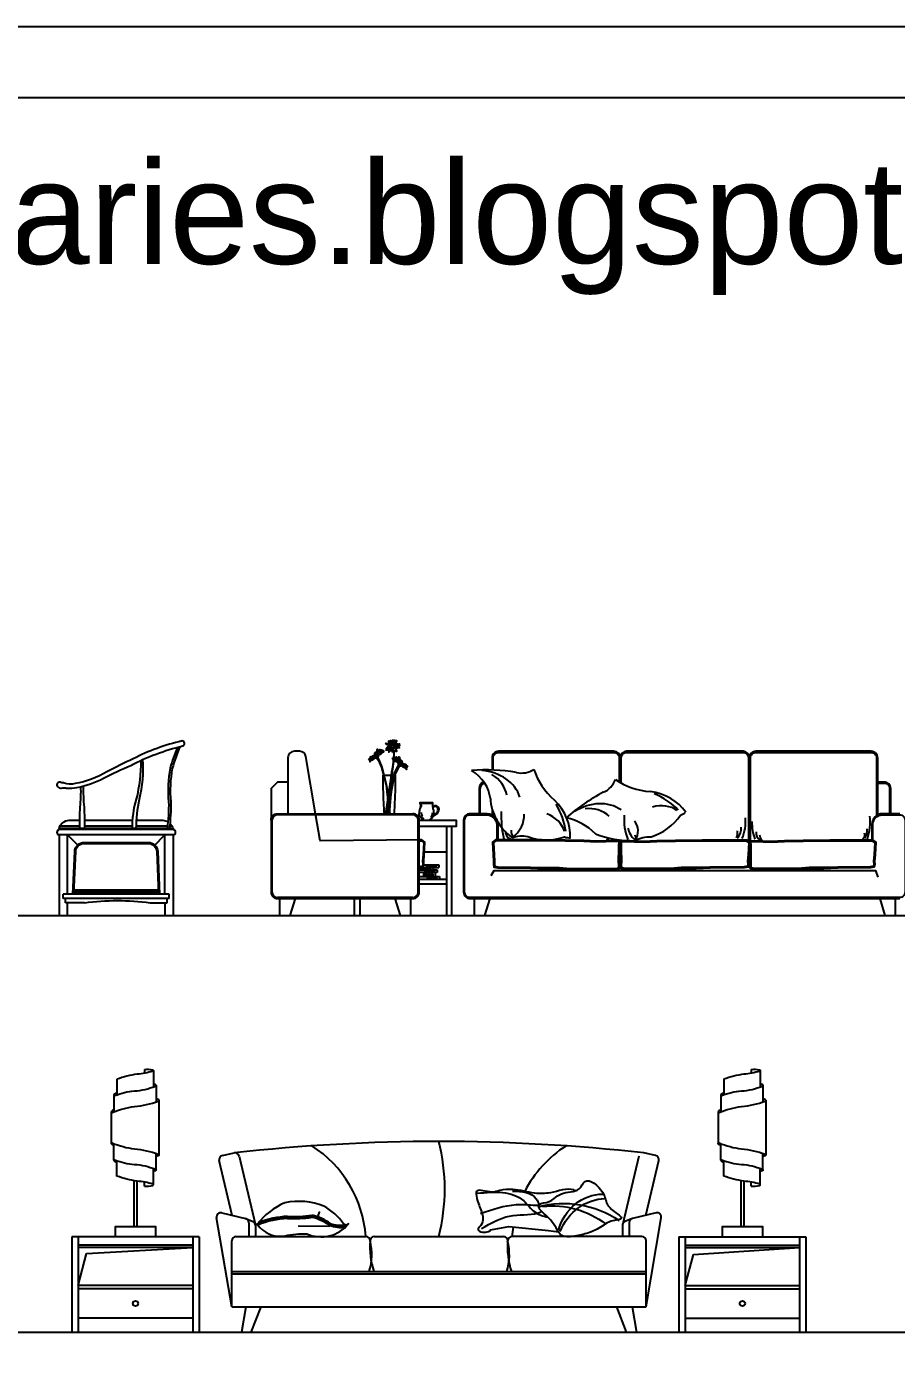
# Model space of a CAD drawing. Header units: inches. Extents: x 11 to 53.5, y 7.4 to 32.2.
# Drawn here: x 37.05 to 41.16, y 25.87 to 32.15 of the extents above; entities that cross this region are included whole.
import ezdxf

# ---------------------------------------------------------------- set-up
doc = ezdxf.new("R2010")
doc.units = ezdxf.units.IN
doc.header["$MEASUREMENT"] = 0
for name, color, linetype in [('02', 2, 'Continuous'), ('1', 1, 'Continuous'), ('kadrbm', 4, 'Continuous')]:
    doc.layers.add(name, color=color, linetype=linetype)
doc.styles.add('bmmm', font='swissel.ttf')

# ---------------------------------------------------------------- blocks, each defined once
blk = doc.blocks.new('kadrbm')
at = {"layer": 'kadrbm', "color": 4}
blk.add_lwpolyline([(0, 0), (0, 24.7972), (21, 24.7972), (21, 0), (0, 0)], close=True, dxfattribs=at)
blk.add_lwpolyline([(20.6631, 0.3257), (20.6631, 24.4603), (0.3369, 24.4603), (0.3369, 0.3257), (20.6631, 0.3257)], dxfattribs=at)
at = {"layer": 'kadrbm', "color": 211, "true_color": 0xf674fb, "style": 'bmmm'}
blk.add_text('www.cad-libraries.blogspot.com', height=0.485134, dxfattribs=at).set_placement((0.5726, 23.6772))

msp = doc.modelspace()

# ---------------------------------------------------------------- linework, layer by layer
at = {"layer": '02'}
for p, q in [((38.2864, 28.7037), (38.2864, 28.4387)), ((41.0706, 28.7037), (41.0706, 28.4331)), ((38.734, 28.6202), (38.7947, 28.6202)), ((39.1936, 28.4387), (39.1936, 28.5587)), ((38.9105, 28.4887), (38.9693, 28.4887)), ((38.8764, 28.4337), (38.2364, 28.4337)), ((39.2506, 28.4598), (39.2506, 28.4331)), ((37.7454, 28.3637), (37.2054, 28.3637)), ((37.2106, 28.3823), (37.3034, 28.3823)), ((37.3268, 28.3823), (37.5501, 28.3823)), ((37.5705, 28.3823), (37.7174, 28.3823)), ((37.7275, 28.3823), (37.7375, 28.3823)), ((38.2114, 28.0687), (38.2114, 28.4087)), ((38.9014, 28.0687), (38.9014, 28.4087)), ((37.7454, 28.3387), (37.2054, 28.3387)), ((37.2454, 28.0587), (37.2454, 28.3387)), ((37.2965, 28.2876), (37.2454, 28.3387)), ((37.6543, 28.2876), (37.7054, 28.3387)), ((37.7054, 28.0587), (37.7054, 28.3387)), ((38.9305, 28.2587), (39.0355, 28.2587)), ((38.9064, 28.1744), (38.9904, 28.1744)), ((38.9214, 28.1856), (38.9982, 28.1856)), ((38.9279, 28.1969), (38.9982, 28.1969)), ((38.9713, 28.1856), (38.9713, 28.1744)), ((38.9904, 28.1744), (38.9904, 28.1608)), ((38.9982, 28.1969), (38.9982, 28.1856)), ((38.9904, 28.1608), (38.9064, 28.1608)), ((38.9064, 28.1423), (39.0014, 28.1423)), ((39.0355, 28.1287), (38.9064, 28.1287)), ((38.9064, 28.1087), (39.0355, 28.1087)), ((38.9831, 28.1423), (38.9831, 28.1608)), ((39.0014, 28.1423), (39.0014, 28.1287)), ((37.2254, 28.0387), (37.2254, 28.0587)), ((37.7254, 28.0587), (37.2254, 28.0587)), ((37.6749, 28.0687), (37.2758, 28.0687)), ((37.6745, 28.0787), (37.2762, 28.0787)), ((37.7254, 28.0387), (37.7254, 28.0587)), ((38.8764, 28.0437), (38.2364, 28.0437)), ((37.7254, 28.0387), (37.2254, 28.0387)), ((37.2354, 28.0187), (37.2354, 28.0387)), ((37.3254, 28.0187), (37.2354, 28.0187)), ((37.7154, 28.0187), (37.7154, 28.0387)), ((37.6081, 27.2322), (37.6081, 27.2125)), ((37.6506, 27.2263), (37.6506, 27.1491)), ((40.4743, 27.2322), (40.4743, 27.2125)), ((40.5168, 27.2263), (40.5168, 27.1491)), ((37.4786, 27.1854), (37.4786, 27.1128)), ((40.3448, 27.1854), (40.3448, 27.1128)), ((37.4645, 27.1107), (37.4645, 27.0321)), ((37.6632, 27.1569), (37.6632, 27.0785)), ((40.3307, 27.1107), (40.3307, 27.0321)), ((40.5294, 27.1569), (40.5294, 27.0785)), ((37.6768, 27.0862), (37.6768, 26.8274)), ((40.543, 27.0862), (40.543, 26.8274)), ((37.4518, 27.0313), (37.4518, 26.8823)), ((40.318, 27.0313), (40.318, 26.8823)), ((37.4645, 26.8029), (37.4645, 26.8815)), ((40.3307, 26.8029), (40.3307, 26.8815)), ((37.4786, 26.7282), (37.4786, 26.8008)), ((37.6632, 26.7567), (37.6632, 26.8351)), ((38.0229, 26.5428), (37.9613, 26.8013)), ((37.9765, 26.8251), (38.0315, 26.8374)), ((38.0554, 26.8224), (38.1328, 26.4959)), ((39.9434, 26.8224), (39.866, 26.4959)), ((40.0223, 26.8251), (39.9673, 26.8374)), ((39.9758, 26.5428), (40.0374, 26.8013)), ((40.3448, 26.7282), (40.3448, 26.8008)), ((40.5294, 26.7567), (40.5294, 26.8351)), ((37.6506, 26.6873), (37.6506, 26.7645)), ((40.5168, 26.6873), (40.5168, 26.7645)), ((37.6081, 26.6814), (37.6081, 26.7011)), ((40.4743, 26.6814), (40.4743, 26.7011)), ((38.0209, 26.1118), (37.9495, 26.5317)), ((37.9739, 26.5545), (38.0861, 26.5276)), ((40.0249, 26.5545), (39.9127, 26.5276)), ((39.9779, 26.1118), (40.0492, 26.5317)), ((38.0861, 26.5276), (38.1217, 26.5138)), ((38.1014, 26.5082), (38.1014, 26.443)), ((38.1328, 26.4959), (38.1328, 26.443)), ((38.3344, 26.4928), (38.4838, 26.4921)), ((39.866, 26.4959), (39.866, 26.443)), ((39.9127, 26.5276), (39.877, 26.5138)), ((39.8974, 26.5082), (39.8974, 26.443)), ((37.2663, 26.4418), (37.2663, 25.9918)), ((37.8663, 26.4418), (37.2663, 26.4418)), ((37.2963, 26.4418), (37.2963, 25.9918)), ((37.8363, 26.4418), (37.8363, 25.9918)), ((37.8663, 26.4418), (37.8663, 25.9918)), ((38.0209, 26.1118), (38.0209, 26.423)), ((38.0409, 26.443), (38.6539, 26.443)), ((38.6939, 26.443), (39.3049, 26.443)), ((39.9579, 26.443), (39.3449, 26.443)), ((39.9779, 26.1118), (39.9779, 26.423)), ((40.1325, 26.4418), (40.1325, 25.9918)), ((40.1325, 26.4418), (40.7325, 26.4418)), ((40.1625, 26.4418), (40.1625, 25.9918)), ((40.7025, 26.4418), (40.7025, 25.9918)), ((40.7325, 26.4418), (40.7325, 25.9918)), ((37.8363, 26.4018), (37.2963, 26.4018)), ((37.8363, 26.3918), (37.2963, 26.3918)), ((37.2963, 26.2118), (37.3345, 26.3632)), ((37.3345, 26.3632), (37.8363, 26.3918)), ((40.1625, 26.4018), (40.7025, 26.4018)), ((40.1625, 26.3918), (40.7025, 26.3918)), ((40.1625, 26.2118), (40.2011, 26.3583)), ((40.2011, 26.3583), (40.7025, 26.3918)), ((38.0209, 26.2774), (39.9779, 26.2774)), ((38.0209, 26.2674), (39.9779, 26.2674)), ((37.8363, 26.2118), (37.2963, 26.2118)), ((37.8363, 26.1968), (37.2963, 26.1968)), ((40.1625, 26.2118), (40.7025, 26.2118)), ((40.1625, 26.1968), (40.7025, 26.1968)), ((38.0209, 26.1118), (39.9779, 26.1118)), ((37.8363, 26.0568), (37.2963, 26.0568)), ((40.1625, 26.0568), (40.7025, 26.0568))]:
    msp.add_line(p, q, dxfattribs=at)
for points in [[(37.7888, 28.7587, 0.883615), (37.7859, 28.7824, 0.061322), (37.5553, 28.698, 0.016112), (37.4316, 28.6373, -0.090906), (37.2809, 28.5809, -0.143537), (37.2299, 28.5839, -0.020645), (37.2142, 28.5858, 0.749268), (37.1961, 28.569, 0.271918), (37.2175, 28.5602, -0.106396), (37.241, 28.5596, 0.050367), (37.2895, 28.5635, 0.078964), (37.4153, 28.6064, -0.024819), (37.5443, 28.6671, -0.063648), (37.7892, 28.7587)], [(37.7651, 28.7527, 0.051311), (37.7304, 28.6548, 0.069151), (37.7228, 28.4951, -0.036628), (37.716, 28.3687)], [(37.7771, 28.7558, 0.05041), (37.7401, 28.6523, 0.069023), (37.7327, 28.4957, -0.038067), (37.7258, 28.3687)], [(38.4164, 28.4387), (38.3707, 28.7087, 0.36585), (38.3411, 28.7337), (38.3164, 28.7337, 0.414214), (38.2864, 28.7037)], [(41.0706, 28.7037, 0.414214), (41.0406, 28.7337), (40.4956, 28.7337, 0.414214), (40.4656, 28.7037, 0.414214), (40.4356, 28.7337), (39.8856, 28.7337, 0.414214), (39.8556, 28.7037, 0.414214), (39.8256, 28.7337), (39.2806, 28.7337, 0.414214), (39.2506, 28.7037), (39.2506, 28.6451)], [(37.5909, 28.6902, -0.068751), (37.5696, 28.5076, -0.068751)], [(39.2556, 28.645), (39.2556, 28.7037, -0.414214), (39.2806, 28.7287), (39.8256, 28.7287, -0.414214), (39.8506, 28.7037), (39.8506, 28.5891)], [(39.8606, 28.5834), (39.8606, 28.7037, -0.414214), (39.8856, 28.7287), (40.4356, 28.7287, -0.414214), (40.4606, 28.7037), (40.4606, 28.31)], [(40.4706, 28.3118), (40.4706, 28.7037, -0.414214), (40.4956, 28.7287), (41.0406, 28.7287, -0.414214), (41.0656, 28.7037), (41.0656, 28.4301)], [(37.3035, 28.3687, -0.012443), (37.305, 28.4695, 0.035625), (37.3085, 28.5678)], [(37.3267, 28.3687, 0.012443), (37.3252, 28.4695, -0.037063), (37.3218, 28.5717)], [(38.2864, 28.5887), (38.2364, 28.5887), (38.2064, 28.5587), (38.2064, 28.0687, 0.414214), (38.2364, 28.0387), (38.8764, 28.0387)], [(39.212, 28.588, 0.350533), (39.1886, 28.5587), (39.1886, 28.4387)], [(41.1326, 28.4387), (41.1326, 28.5587, 0.414214), (41.1026, 28.5887), (41.0706, 28.5887)], [(41.0706, 28.5837), (41.1026, 28.5837, -0.414214), (41.1276, 28.5587), (41.1276, 28.4387)], [(37.5701, 28.3687, -0.039713), (37.5845, 28.5076, -0.039713)], [(38.9227, 28.4087, -0.048645), (38.9251, 28.4107, -0.188497), (38.9064, 28.434, -0.045525), (38.9086, 28.4546, 0.011902), (38.9125, 28.4705, 0.045555), (38.9138, 28.4804, 0.089993), (38.9105, 28.4887, -0.411705), (38.9105, 28.4917), (38.9693, 28.4917, -0.411705), (38.9693, 28.4887, 0.088619), (38.9697, 28.4682, 0.027245), (38.9711, 28.4626, -0.122612), (38.9741, 28.4338, -0.248219), (38.9541, 28.4107, -0.048645), (38.9565, 28.4087)], [(38.2064, 28.4087, -0.414214), (38.2364, 28.4387), (38.8764, 28.4387)], [(38.9064, 28.4087, 0.414214), (38.8764, 28.4387)], [(38.9713, 28.4262, 0.284411), (38.9999, 28.4601, 0.747761), (38.9695, 28.469, 0.747761)], [(38.9741, 28.4338, 0.251428), (38.9948, 28.4557, 0.945423), (38.9703, 28.4654, 0.945423)], [(39.2276, 28.4387), (39.1456, 28.4387, 0.414214), (39.1156, 28.4087), (39.1156, 28.0687, 0.414214), (39.1456, 28.0387), (41.1756, 28.0387)], [(41.0486, 28.3159), (41.0486, 28.3896, -0.411624), (41.0936, 28.4337), (41.1756, 28.4337, -0.414214), (41.2006, 28.4087), (41.2006, 28.0687, -0.414214), (41.1756, 28.0437), (39.1456, 28.0437, -0.414214), (39.1206, 28.0687), (39.1206, 28.4087, -0.414214), (39.1456, 28.4337), (39.2276, 28.4337, -0.344829), (39.2726, 28.3896), (39.2726, 28.3159)], [(39.2276, 28.4387, -0.408701), (39.2776, 28.3896), (39.2776, 28.3159)], [(39.9253, 28.3117, -0.154901), (40.0009, 28.33, 0.166413), (40.1401, 28.4323, 0.072651), (40.1644, 28.446)], [(41.1756, 28.4387), (41.0936, 28.4387, 0.408701), (41.0436, 28.3896), (41.0436, 28.3159)], [(37.7454, 27.9587), (37.7454, 28.3387, 0.8), (37.7454, 28.3637), (37.7454, 28.3687), (37.2054, 28.3687), (37.2054, 28.3637, 0.8), (37.2054, 28.3387), (37.2054, 27.9587)], [(37.2054, 28.3687, -0.339656), (37.2531, 28.4082), (37.3035, 28.4082)], [(37.5719, 28.4082), (37.695, 28.4082, -0.127349), (37.7194, 28.4009, -0.127349)], [(37.7287, 28.3937, -0.143488), (37.7427, 28.3687)], [(38.8764, 28.0387, 0.414214), (38.9064, 28.0687), (38.9064, 28.4087)], [(37.2704, 28.0589), (37.2791, 28.2602, -0.4048), (37.3241, 28.3037), (37.6266, 28.3037, -0.4048), (37.6716, 28.2602), (37.6804, 28.0589)], [(37.2754, 28.0587), (37.2841, 28.26, -0.4048), (37.3241, 28.2987), (37.6266, 28.2987, -0.4048), (37.6666, 28.26), (37.6754, 28.0587)], [(39.3447, 28.3254, -0.16093), (39.4193, 28.3308, 0.166413), (39.5921, 28.3291, 0.072651), (39.6198, 28.3254)], [(37.3254, 28.0187, -0.066519), (37.6354, 28.0187), (37.7154, 28.0187)], [(37.6081, 27.2322, -0.07376), (37.648, 27.2299, -0.683692), (37.6485, 27.223, -0.050203), (37.5736, 27.2092, 0.055728), (37.4786, 27.1854, 0.055728)], [(40.4743, 27.2322, -0.07376), (40.5142, 27.2299, -0.683692), (40.5147, 27.223, -0.050203), (40.4398, 27.2092, 0.055728), (40.3448, 27.1854, 0.055728)], [(37.4786, 27.1198, 0.286375), (37.4645, 27.1107, 0.535144), (37.4693, 27.1084, -0.076804), (37.5613, 27.1302, 0.08084), (37.66, 27.1529, 0.820175), (37.66, 27.1608, 0.049163), (37.6501, 27.1632, 0.049163)], [(40.3448, 27.1198, 0.286375), (40.3307, 27.1107, 0.535144), (40.3354, 27.1084, -0.076804), (40.4275, 27.1302, 0.08084), (40.5262, 27.1529, 0.820175), (40.5262, 27.1608, 0.049163), (40.5163, 27.1632, 0.049163)], [(37.4645, 27.0403, 0.26324), (37.4518, 27.0313, 0.535144), (37.4565, 27.0289, -0.066987), (37.5613, 27.0569, 0.071109), (37.6736, 27.0823, 0.820175), (37.6736, 27.0902, 0.051655), (37.6632, 27.0926)], [(40.3307, 27.0403, 0.26324), (40.318, 27.0313, 0.535144), (40.3227, 27.0289, -0.066987), (40.4275, 27.0569, 0.071109), (40.5398, 27.0823, 0.820175), (40.5398, 27.0902, 0.051655), (40.5294, 27.0926)], [(37.4645, 26.8733, -0.26324), (37.4518, 26.8823, -0.535144), (37.4565, 26.8847, 0.066987), (37.5613, 26.8567, -0.071109), (37.6736, 26.8313, -0.820175), (37.6736, 26.8234, -0.051655), (37.6632, 26.821)], [(40.3307, 26.8733, -0.26324), (40.318, 26.8823, -0.535144), (40.3227, 26.8847, 0.066987), (40.4275, 26.8567, -0.071109), (40.5398, 26.8313, -0.820175), (40.5398, 26.8234, -0.051655), (40.5294, 26.821)], [(37.4786, 26.7938, -0.286375), (37.4645, 26.8029, -0.535144), (37.4693, 26.8053, 0.076804), (37.5613, 26.7834, -0.08084), (37.66, 26.7607, -0.820175), (37.66, 26.7528, -0.049163), (37.6501, 26.7504, -0.049163)], [(40.3448, 26.7938, -0.286375), (40.3307, 26.8029, -0.535144), (40.3354, 26.8053, 0.076804), (40.4275, 26.7834, -0.08084), (40.5262, 26.7607, -0.820175), (40.5262, 26.7528, -0.049163), (40.5163, 26.7504, -0.049163)], [(37.6081, 26.6814, 0.07376), (37.648, 26.6837, 0.683692), (37.6485, 26.6906, 0.050203), (37.5736, 26.7044, -0.055728), (37.4786, 26.7282, -0.055728)], [(40.4743, 26.6814, 0.07376), (40.5142, 26.6837, 0.683692), (40.5147, 26.6906, 0.050203), (40.4398, 26.7044, -0.055728), (40.3448, 26.7282, -0.055728)], [(38.5486, 26.5026, 0.124597), (38.4562, 26.5855, 0.151645), (38.2719, 26.6022, 0.12993), (38.1413, 26.5013, 0.294601), (38.2728, 26.4462, -0.061928), (38.3751, 26.4562, 0.340238), (38.5722, 26.5033, -0.548274), (38.5474, 26.5043)]]:
    msp.add_lwpolyline(points, format="xyb", dxfattribs=at)
for points in [[(38.7084, 28.7261), (38.7076, 28.7356), (38.7072, 28.7393), (38.7091, 28.7434), (38.7067, 28.741), (38.7059, 28.7345), (38.7036, 28.7284), (38.7038, 28.7237), (38.7041, 28.7215)], [(38.7066, 28.7215), (38.7059, 28.728), (38.7059, 28.7343)], [(38.7067, 28.7173), (38.7096, 28.7289), (38.715, 28.7383), (38.7186, 28.7414), (38.7204, 28.7413), (38.7211, 28.7403), (38.7194, 28.7392), (38.718, 28.7382), (38.7151, 28.7346), (38.7121, 28.7275)], [(38.7123, 28.723), (38.7143, 28.7291), (38.7196, 28.7355), (38.7239, 28.7391), (38.7241, 28.7399), (38.7219, 28.7393), (38.7187, 28.7375), (38.7152, 28.7331), (38.7121, 28.7275), (38.7098, 28.7212), (38.7088, 28.7166)], [(38.7119, 28.7127), (38.714, 28.7158), (38.7189, 28.7187), (38.7246, 28.7202), (38.7311, 28.7259), (38.7365, 28.7303), (38.7391, 28.7342), (38.738, 28.7361), (38.7348, 28.736), (38.7301, 28.7339), (38.7257, 28.7305), (38.7206, 28.7265), (38.716, 28.7221), (38.7129, 28.7195), (38.7102, 28.7187)], [(38.7257, 28.7305), (38.7285, 28.7355), (38.7297, 28.7383), (38.7296, 28.7398), (38.726, 28.7375), (38.7212, 28.7325), (38.7161, 28.7274), (38.7123, 28.723), (38.7106, 28.7199)], [(38.7835, 28.741), (38.7848, 28.7319), (38.7852, 28.728), (38.7857, 28.7187), (38.7853, 28.7043), (38.7834, 28.6887), (38.7808, 28.6671), (38.778, 28.6499), (38.776, 28.6369), (38.7735, 28.6212), (38.747, 28.4387)], [(38.7726, 28.7579), (38.7681, 28.7581), (38.7625, 28.7603), (38.7564, 28.7637), (38.7514, 28.7672), (38.749, 28.7695), (38.7496, 28.7714), (38.7516, 28.771), (38.7619, 28.7687), (38.766, 28.768)], [(38.7651, 28.7535), (38.7571, 28.7487), (38.7524, 28.745), (38.7495, 28.7418), (38.7491, 28.7408), (38.7512, 28.7405), (38.7556, 28.7421), (38.7605, 28.7464), (38.7638, 28.7498), (38.7654, 28.7507)], [(38.7711, 28.7554), (38.7626, 28.7534), (38.7557, 28.7486), (38.7509, 28.7466), (38.7499, 28.7463), (38.75, 28.7473), (38.7528, 28.7503), (38.7569, 28.7536), (38.7629, 28.7573), (38.7654, 28.7588), (38.7667, 28.7587)], [(38.7527, 28.4387), (38.7851, 28.6747), (38.7873, 28.6952), (38.7882, 28.7077), (38.7886, 28.7191), (38.7884, 28.726), (38.7883, 28.7309), (38.7877, 28.7373)], [(38.7709, 28.755), (38.7665, 28.7528), (38.7629, 28.7471), (38.7605, 28.7409), (38.7601, 28.7376), (38.7599, 28.737), (38.762, 28.7403), (38.7663, 28.7452), (38.7672, 28.7463)], [(38.7731, 28.7614), (38.7716, 28.7626), (38.7704, 28.7636), (38.7694, 28.7645), (38.7685, 28.7653), (38.7678, 28.7661), (38.7672, 28.7668), (38.7667, 28.7674), (38.7663, 28.7681), (38.7659, 28.7687), (38.7655, 28.7693), (38.7651, 28.77), (38.7648, 28.7706), (38.7644, 28.7713), (38.7642, 28.772), (38.7639, 28.7727), (38.7637, 28.7733), (38.7634, 28.7741), (38.7633, 28.7748), (38.7631, 28.7755), (38.763, 28.7762), (38.7629, 28.7769), (38.7628, 28.7775), (38.7627, 28.7782), (38.7627, 28.7787), (38.7626, 28.7793), (38.7626, 28.7798), (38.7626, 28.7802), (38.7626, 28.7806), (38.7627, 28.781), (38.7627, 28.7813), (38.7628, 28.7816), (38.7629, 28.7819), (38.763, 28.7822), (38.7631, 28.7825), (38.7632, 28.7827), (38.7633, 28.7829), (38.7635, 28.7831), (38.7636, 28.7832), (38.7638, 28.7833), (38.7639, 28.7834), (38.7641, 28.7835), (38.7643, 28.7834), (38.7645, 28.7834), (38.7647, 28.7833), (38.7649, 28.7831), (38.7651, 28.7829), (38.7653, 28.7826), (38.7656, 28.7823), (38.7659, 28.7818), (38.7662, 28.7813), (38.7665, 28.7807), (38.7669, 28.78), (38.7673, 28.7793), (38.7678, 28.7784), (38.7684, 28.7774), (38.7689, 28.7763), (38.7696, 28.7752), (38.7703, 28.7739), (38.7711, 28.7725), (38.7719, 28.771), (38.7728, 28.7694), (38.7738, 28.7677), (38.7749, 28.7659), (38.776, 28.764)], [(38.7723, 28.7524), (38.7678, 28.7481), (38.7668, 28.7432), (38.765, 28.737), (38.7634, 28.7323), (38.7629, 28.7294), (38.7652, 28.7334), (38.7667, 28.7353), (38.7673, 28.7359)], [(38.7785, 28.749), (38.7762, 28.7424), (38.7731, 28.7378), (38.7712, 28.7357), (38.7692, 28.7344), (38.7678, 28.7339), (38.7675, 28.7363), (38.7705, 28.7466), (38.7722, 28.7494), (38.7741, 28.7517)], [(38.7691, 28.7767), (38.7691, 28.7783), (38.7691, 28.7796), (38.7691, 28.7807), (38.7692, 28.7815), (38.7693, 28.7822), (38.7695, 28.7827), (38.7696, 28.783), (38.7698, 28.7833), (38.77, 28.7836), (38.7702, 28.7838), (38.7703, 28.7839), (38.7705, 28.784), (38.7707, 28.7841), (38.7708, 28.7842), (38.771, 28.7842), (38.7711, 28.7843), (38.7712, 28.7843), (38.7714, 28.7843), (38.7715, 28.7843), (38.7716, 28.7843), (38.7717, 28.7842), (38.7719, 28.7841), (38.772, 28.7839), (38.7722, 28.7837), (38.7723, 28.7834), (38.7725, 28.7829), (38.7728, 28.7823), (38.773, 28.7813), (38.7734, 28.78), (38.7737, 28.7783), (38.7742, 28.7761), (38.7748, 28.7733)], [(38.7807, 28.7508), (38.7809, 28.7453), (38.7806, 28.7339), (38.7797, 28.7316), (38.7779, 28.7313), (38.7762, 28.7322), (38.7751, 28.7387), (38.7747, 28.7402)], [(38.7749, 28.767), (38.7749, 28.7693), (38.775, 28.7714), (38.7751, 28.7731), (38.7752, 28.7746), (38.7754, 28.7759), (38.7755, 28.777), (38.7757, 28.7779), (38.7758, 28.7788), (38.776, 28.7796), (38.7761, 28.7803), (38.7763, 28.781), (38.7765, 28.7816), (38.7767, 28.7822), (38.7769, 28.7827), (38.7771, 28.7832), (38.7774, 28.7837), (38.7777, 28.7842), (38.778, 28.7846), (38.7783, 28.785), (38.7787, 28.7853), (38.7791, 28.7856), (38.7794, 28.7859), (38.7798, 28.7862), (38.7801, 28.7864), (38.7804, 28.7865), (38.7806, 28.7866), (38.7808, 28.7867), (38.781, 28.7868), (38.7812, 28.7868), (38.7813, 28.7867), (38.7815, 28.7867), (38.7816, 28.7866), (38.7817, 28.7865), (38.7818, 28.7864), (38.7819, 28.7862), (38.782, 28.786), (38.7821, 28.7856), (38.7822, 28.7852), (38.7822, 28.7847), (38.7823, 28.784), (38.7824, 28.7832), (38.7824, 28.7823), (38.7824, 28.7813), (38.7825, 28.7802), (38.7825, 28.779), (38.7825, 28.7778), (38.7824, 28.7766), (38.7824, 28.7754), (38.7823, 28.7741), (38.7822, 28.7729), (38.782, 28.7716), (38.7819, 28.7704), (38.7817, 28.7692), (38.7816, 28.768), (38.7814, 28.7668), (38.7812, 28.7657)], [(38.7876, 28.7517), (38.7906, 28.7484), (38.7936, 28.7456), (38.7962, 28.7421), (38.7981, 28.7365), (38.7987, 28.7322), (38.796, 28.7329), (38.7901, 28.7355), (38.7862, 28.7384), (38.7829, 28.7415), (38.7814, 28.7443), (38.7809, 28.7451)], [(38.7828, 28.7757), (38.7836, 28.7778), (38.7842, 28.7795), (38.7848, 28.7809), (38.7853, 28.782), (38.7857, 28.7828), (38.7861, 28.7834), (38.7864, 28.7839), (38.7867, 28.7844), (38.787, 28.7847), (38.7872, 28.7851), (38.7875, 28.7854), (38.7877, 28.7857), (38.788, 28.786), (38.7882, 28.7862), (38.7884, 28.7864), (38.7886, 28.7865), (38.7889, 28.7866), (38.7891, 28.7866), (38.7893, 28.7866), (38.7895, 28.7866), (38.7897, 28.7865), (38.7899, 28.7864), (38.79, 28.7863), (38.7901, 28.7861), (38.7902, 28.7859), (38.7902, 28.7857), (38.7902, 28.7854), (38.7901, 28.785), (38.7901, 28.7846), (38.7899, 28.784), (38.7898, 28.7834), (38.7896, 28.7826), (38.7894, 28.7818), (38.7891, 28.7808), (38.7887, 28.7796), (38.7883, 28.7783), (38.7878, 28.7769), (38.7871, 28.7753), (38.7864, 28.7735), (38.7855, 28.7716)], [(38.784, 28.7672), (38.7847, 28.7688), (38.7854, 28.7705), (38.7862, 28.7721), (38.7871, 28.7736), (38.7879, 28.7751), (38.7887, 28.7764), (38.7895, 28.7777), (38.7902, 28.7788), (38.7909, 28.7797), (38.7915, 28.7805), (38.792, 28.7812), (38.7924, 28.7817), (38.7928, 28.7822), (38.7932, 28.7825), (38.7936, 28.7828), (38.794, 28.7831), (38.7943, 28.7834), (38.7947, 28.7836), (38.7951, 28.7838), (38.7955, 28.784), (38.7958, 28.7841), (38.7962, 28.7843), (38.7965, 28.7844), (38.7968, 28.7845), (38.797, 28.7846), (38.7973, 28.7846), (38.7975, 28.7847), (38.7976, 28.7847), (38.7978, 28.7847), (38.798, 28.7846), (38.7981, 28.7846), (38.7982, 28.7845), (38.7983, 28.7844), (38.7984, 28.7842), (38.7985, 28.7841), (38.7986, 28.7839), (38.7987, 28.7836), (38.7987, 28.7833), (38.7987, 28.783), (38.7987, 28.7826), (38.7987, 28.7822), (38.7987, 28.7817), (38.7986, 28.7811), (38.7984, 28.7804), (38.7982, 28.7797), (38.7979, 28.7788), (38.7974, 28.7778), (38.7969, 28.7767), (38.7963, 28.7755), (38.7955, 28.7741), (38.7947, 28.7727), (38.7939, 28.7713), (38.793, 28.7699), (38.7921, 28.7686), (38.7912, 28.7675), (38.7904, 28.7665)], [(38.7862, 28.763), (38.7922, 28.7672), (38.7992, 28.7687), (38.8054, 28.7686), (38.8087, 28.7679), (38.8123, 28.7683), (38.8114, 28.7662), (38.8088, 28.7639), (38.8046, 28.7633), (38.7954, 28.763), (38.7928, 28.7631), (38.7894, 28.762), (38.7878, 28.7609)], [(38.7979, 28.7587), (38.8045, 28.7557), (38.8095, 28.7535), (38.8119, 28.7516), (38.8125, 28.7502), (38.8076, 28.7499), (38.8011, 28.7507), (38.7992, 28.7514), (38.7958, 28.7512), (38.7929, 28.7511), (38.7898, 28.7516), (38.7877, 28.7525), (38.7871, 28.7529)], [(38.8076, 28.7634), (38.812, 28.7624), (38.8139, 28.7608), (38.8131, 28.7598), (38.8097, 28.7588), (38.8068, 28.7587), (38.804, 28.7583), (38.7972, 28.7593), (38.7956, 28.7596), (38.7925, 28.7594), (38.7897, 28.7589), (38.7883, 28.7584)], [(38.7986, 28.7512), (38.801, 28.749), (38.8011, 28.7466), (38.7993, 28.7455), (38.7968, 28.7454), (38.7931, 28.7464), (38.7929, 28.7466)], [(38.6674, 28.6947), (38.6705, 28.6983), (38.6771, 28.7015), (38.6868, 28.7031), (38.691, 28.7048)], [(38.6674, 28.6947), (38.6736, 28.6957), (38.6795, 28.6971), (38.6854, 28.6986), (38.6901, 28.7012), (38.693, 28.7031), (38.6962, 28.7042)], [(38.6817, 28.7057), (38.6765, 28.704), (38.6726, 28.7009), (38.671, 28.6988)], [(38.6716, 28.6954), (38.6714, 28.6931), (38.6724, 28.6934), (38.6741, 28.6957)], [(38.6775, 28.6966), (38.6747, 28.6927), (38.6733, 28.6904), (38.674, 28.6894), (38.6755, 28.6912), (38.6779, 28.6931), (38.6796, 28.6951), (38.6738, 28.6884), (38.6727, 28.6849), (38.6733, 28.6832), (38.6776, 28.6881), (38.6826, 28.6935), (38.6845, 28.6966)], [(38.6935, 28.7101), (38.69, 28.711), (38.6838, 28.71), (38.6791, 28.7079), (38.675, 28.7052), (38.6762, 28.7048), (38.6822, 28.7067), (38.6871, 28.7069)], [(38.6766, 28.7018), (38.6847, 28.7051), (38.6887, 28.7052), (38.6932, 28.7051), (38.6959, 28.7049)], [(38.6848, 28.6966), (38.6841, 28.693), (38.6862, 28.6921), (38.6888, 28.6942), (38.6907, 28.698), (38.6931, 28.6999), (38.6946, 28.7009), (38.6961, 28.7017), (38.6968, 28.7027)], [(38.6934, 28.7193), (38.693, 28.7176), (38.6934, 28.7133), (38.6935, 28.7101)], [(38.6939, 28.7191), (38.6994, 28.7188), (38.7011, 28.7204), (38.7026, 28.7222)], [(38.6978, 28.7085), (38.6953, 28.7099), (38.6939, 28.7134)], [(38.6958, 28.7017), (38.695, 28.7034), (38.6974, 28.7052), (38.6971, 28.7067), (38.7003, 28.7083), (38.702, 28.7106), (38.7032, 28.7119), (38.7033, 28.7089), (38.7034, 28.707), (38.7029, 28.7044), (38.7028, 28.7027), (38.7018, 28.7024)], [(38.7035, 28.7307), (38.7009, 28.7281), (38.6994, 28.727), (38.6965, 28.7259), (38.6953, 28.7241), (38.6954, 28.7204), (38.6957, 28.7197)], [(38.7029, 28.7127), (38.7048, 28.7155), (38.7083, 28.7164), (38.7095, 28.7164), (38.7102, 28.7172), (38.7106, 28.7137), (38.7127, 28.7118), (38.7125, 28.7098), (38.7109, 28.7055), (38.71, 28.7029), (38.7073, 28.7016), (38.7063, 28.7011), (38.7031, 28.7007), (38.7011, 28.7006), (38.6981, 28.701), (38.6968, 28.702)], [(38.6982, 28.7183), (38.701, 28.7161), (38.7021, 28.7134)], [(38.7021, 28.7224), (38.7012, 28.7256), (38.7014, 28.7281)], [(38.7021, 28.7221), (38.7058, 28.7223), (38.7044, 28.7207), (38.7052, 28.7185), (38.706, 28.7168), (38.7053, 28.7158)], [(38.7048, 28.715), (38.703, 28.7182), (38.7026, 28.7214)], [(38.7069, 28.7043), (38.7049, 28.7043), (38.7051, 28.7063)], [(38.7079, 28.7051), (38.7073, 28.7071), (38.7055, 28.7093), (38.7067, 28.7098), (38.7064, 28.7118), (38.7062, 28.7125), (38.7079, 28.7139), (38.7083, 28.7141), (38.7091, 28.7146)], [(38.7066, 28.7013), (38.7141, 28.6902), (38.7288, 28.6576), (38.7494, 28.5736), (38.7535, 28.5423), (38.7571, 28.5151), (38.7662, 28.4387)], [(38.7101, 28.7064), (38.7092, 28.7099), (38.7099, 28.7117), (38.7099, 28.7137)], [(38.7694, 28.4387), (38.7601, 28.5161), (38.7573, 28.5421), (38.7524, 28.5756), (38.7318, 28.659), (38.7169, 28.694), (38.7104, 28.7042)], [(38.761, 28.4387), (38.7677, 28.5161), (38.7706, 28.5421), (38.7799, 28.5948), (38.7865, 28.6213), (38.7928, 28.6371), (38.8086, 28.6689)], [(38.8071, 28.6774), (38.805, 28.6805), (38.8001, 28.6834), (38.7944, 28.6848), (38.7879, 28.6905), (38.7825, 28.695), (38.7799, 28.6988), (38.781, 28.7008), (38.7842, 28.7007), (38.7889, 28.6985), (38.7933, 28.6951), (38.7984, 28.6912), (38.803, 28.6868), (38.8061, 28.6842), (38.8088, 28.6833)], [(38.7933, 28.6951), (38.7905, 28.7002), (38.7893, 28.703), (38.7894, 28.7045), (38.793, 28.7021), (38.7978, 28.6972), (38.8029, 28.692), (38.8067, 28.6876), (38.8084, 28.6846)], [(38.8067, 28.6876), (38.8047, 28.6937), (38.7994, 28.7001), (38.7951, 28.7038), (38.7948, 28.7045), (38.7971, 28.704), (38.8003, 28.7021), (38.8038, 28.6977), (38.8069, 28.6921), (38.8092, 28.6858), (38.8102, 28.6813)], [(38.8123, 28.682), (38.8094, 28.6935), (38.804, 28.703), (38.8004, 28.7061), (38.7986, 28.7059), (38.7979, 28.7049), (38.7996, 28.7039), (38.801, 28.7028), (38.8039, 28.6992), (38.8069, 28.6921)], [(38.8161, 28.6773), (38.8142, 28.6801), (38.8107, 28.681), (38.8095, 28.6811), (38.8088, 28.6818), (38.8084, 28.6783), (38.8063, 28.6764), (38.8065, 28.6744), (38.8081, 28.6701), (38.809, 28.6676), (38.8117, 28.6662), (38.8127, 28.6657), (38.8159, 28.6653), (38.8179, 28.6653), (38.8209, 28.6657), (38.8222, 28.6666)], [(38.8089, 28.6711), (38.8098, 28.6746), (38.8091, 28.6763), (38.8091, 28.6783)], [(38.8106, 28.6908), (38.8114, 28.7002), (38.8118, 28.7039), (38.8099, 28.708), (38.8123, 28.7057), (38.8131, 28.6992), (38.8154, 28.6931), (38.8152, 28.6883), (38.8149, 28.6861)], [(38.8111, 28.6698), (38.8117, 28.6717), (38.8135, 28.6739), (38.8123, 28.6745), (38.8126, 28.6765), (38.8128, 28.6772), (38.8111, 28.6785), (38.8107, 28.6788), (38.8099, 28.6793)], [(38.8121, 28.669), (38.8141, 28.6689), (38.8139, 28.6709)], [(38.8124, 28.6862), (38.8131, 28.6927), (38.8131, 28.6989)], [(38.8169, 28.6868), (38.8132, 28.6869), (38.8146, 28.6854), (38.8138, 28.6831), (38.813, 28.6814), (38.8137, 28.6804)], [(38.8142, 28.6796), (38.816, 28.6828), (38.8164, 28.6861)], [(38.8155, 28.6953), (38.8181, 28.6927), (38.8196, 28.6917), (38.8225, 28.6906), (38.8237, 28.6888), (38.8236, 28.6851), (38.8233, 28.6843)], [(38.8232, 28.6663), (38.824, 28.6681), (38.8216, 28.6699), (38.8219, 28.6714), (38.8187, 28.673), (38.817, 28.6753), (38.8158, 28.6766), (38.8157, 28.6736), (38.8156, 28.6716), (38.8161, 28.6691), (38.8162, 28.6673), (38.8172, 28.667)], [(38.8251, 28.6838), (38.8196, 28.6834), (38.8179, 28.685), (38.8164, 28.6868)], [(38.8169, 28.687), (38.8178, 28.6902), (38.8176, 28.6928)], [(38.8208, 28.6829), (38.818, 28.6808), (38.8169, 28.678)], [(38.8212, 28.6732), (38.8237, 28.6746), (38.8251, 28.678)], [(38.8516, 28.6594), (38.8454, 28.6603), (38.8395, 28.6618), (38.8336, 28.6632), (38.8289, 28.6659), (38.826, 28.6677), (38.8228, 28.6689)], [(38.8424, 28.6664), (38.8343, 28.6697), (38.8303, 28.6698), (38.8258, 28.6697), (38.8231, 28.6696)], [(38.8256, 28.684), (38.826, 28.6822), (38.8256, 28.678), (38.8255, 28.6748)], [(38.8255, 28.6748), (38.829, 28.6756), (38.8352, 28.6747), (38.8399, 28.6725), (38.844, 28.6699), (38.8428, 28.6694), (38.8368, 28.6714), (38.8319, 28.6715)], [(38.8516, 28.6594), (38.8485, 28.663), (38.8419, 28.6662), (38.8322, 28.6678), (38.828, 28.6694)], [(38.8373, 28.6703), (38.8425, 28.6687), (38.8464, 28.6655), (38.848, 28.6635)], [(38.8124, 28.6659), (38.7956, 28.6333), (38.7896, 28.6199), (38.7828, 28.5928), (38.7744, 28.5423), (38.7706, 28.5151), (38.7642, 28.4387)], [(38.8342, 28.6612), (38.8349, 28.6577), (38.8328, 28.6568), (38.8302, 28.6589), (38.8283, 28.6627), (38.8259, 28.6645), (38.8244, 28.6655), (38.8229, 28.6663), (38.8222, 28.6674)], [(38.8415, 28.6612), (38.8443, 28.6574), (38.8457, 28.6551), (38.845, 28.6541), (38.8435, 28.6559), (38.8411, 28.6577), (38.8394, 28.6598), (38.8452, 28.6531), (38.8463, 28.6496), (38.8457, 28.6478), (38.8414, 28.6527), (38.8364, 28.6581), (38.8345, 28.6612)], [(38.8474, 28.66), (38.8476, 28.6577), (38.8466, 28.658), (38.8449, 28.6603)], [(38.9093, 28.3159), (38.4381, 28.3109), (38.4164, 28.4387)], [(39.2556, 28.4301), (39.2556, 28.4446)], [(37.3267, 28.4082), (37.5513, 28.4082)], [(38.9064, 28.4087), (39.0803, 28.4087), (39.0803, 28.3787), (38.9064, 28.3787)], [(39.0355, 28.3787), (39.0355, 27.9587)], [(39.0603, 27.9587), (39.0603, 28.3787)], [(38.9064, 28.1828), (38.9262, 28.1865), (38.9286, 28.2006), (38.9274, 28.2136), (38.9297, 28.2465), (38.9333, 28.3053), (38.918, 28.3159), (38.9064, 28.3159)], [(38.9064, 28.3109), (38.9164, 28.3109), (38.9281, 28.3028), (38.9247, 28.2468), (38.9224, 28.2135), (38.9235, 28.2008), (38.9218, 28.1908), (38.9064, 28.1879)], [(39.855, 28.3112), (39.8315, 28.3123), (39.7456, 28.31), (39.6832, 28.3123), (39.5949, 28.3147), (39.468, 28.3159), (39.2668, 28.3159), (39.2515, 28.3053), (39.255, 28.2465), (39.2574, 28.2136), (39.2562, 28.2006), (39.2585, 28.1865), (39.2774, 28.183), (39.4315, 28.1818), (39.4962, 28.1795), (39.5667, 28.1795), (39.6185, 28.1759), (39.8362, 28.1759), (39.8503, 28.1795), (39.8538, 28.1865), (39.8527, 28.2218), (39.8538, 28.263), (39.8538, 28.2888), (39.855, 28.3112)], [(39.8506, 28.3159), (39.8506, 28.3114)], [(39.8558, 28.3112), (39.8793, 28.3123), (39.9652, 28.31), (40.0276, 28.3123), (40.1159, 28.3147), (40.2429, 28.3159), (40.4522, 28.3159), (40.4675, 28.3053), (40.4639, 28.2465), (40.4616, 28.2136), (40.4628, 28.2006), (40.4604, 28.1865), (40.4416, 28.183), (40.2794, 28.1818), (40.2147, 28.1795), (40.1441, 28.1795), (40.0923, 28.1759), (39.8746, 28.1759), (39.8605, 28.1795), (39.857, 28.1865), (39.8582, 28.2218), (39.857, 28.263), (39.857, 28.2888), (39.8558, 28.3112)], [(39.8606, 28.3114), (39.8606, 28.3147)], [(40.4668, 28.3112), (40.4903, 28.3123), (40.5683, 28.31), (40.6306, 28.3123), (40.7189, 28.3147), (40.846, 28.3159), (41.0472, 28.3159), (41.0625, 28.3053), (41.0589, 28.2465), (41.0566, 28.2136), (41.0578, 28.2006), (41.0554, 28.1865), (41.0366, 28.183), (40.8824, 28.1818), (40.8177, 28.1795), (40.7471, 28.1795), (40.6953, 28.1759), (40.4856, 28.1759), (40.4715, 28.1795), (40.468, 28.1865), (40.4692, 28.2218), (40.468, 28.263), (40.468, 28.2888), (40.4668, 28.3112)], [(39.2467, 28.1471), (39.2603, 28.1717), (41.0607, 28.1717), (41.0716, 28.139)], [(37.2454, 27.9587), (37.2454, 28.0187)], [(37.7054, 28.0187), (37.7054, 27.9587)], [(38.2464, 28.0387), (38.2464, 27.9587)], [(38.2964, 27.9587), (38.3214, 28.0387)], [(38.6003, 27.9587), (38.6003, 28.0387)], [(38.6252, 28.0387), (38.6252, 27.9587)], [(38.7915, 28.0387), (38.8164, 27.9587)], [(38.8664, 27.9587), (38.8664, 28.0387)], [(39.1656, 28.0387), (39.1656, 27.9587)], [(39.2156, 27.9587), (39.2406, 28.0387)], [(41.0808, 28.0387), (41.1056, 27.9587)], [(41.1556, 27.9587), (41.1556, 28.0387)], [(37.5596, 26.4905), (37.5596, 26.7065)], [(37.5729, 26.7045), (37.5729, 26.4905)], [(40.4258, 26.4905), (40.4258, 26.7065)], [(40.4391, 26.7045), (40.4391, 26.4905)], [(37.4718, 26.4418), (37.4718, 26.4905), (37.6608, 26.4905), (37.6608, 26.4418)], [(39.2431, 26.4747), (39.3286, 26.4896), (39.5163, 26.4711), (39.5636, 26.4645)], [(40.338, 26.4418), (40.338, 26.4905), (40.527, 26.4905), (40.527, 26.4418)], [(38.0867, 26.1118), (38.0663, 25.9918)], [(38.1131, 25.9918), (38.1593, 26.1118)], [(39.8856, 25.9918), (39.8395, 26.1118)], [(39.9121, 26.1118), (39.9325, 25.9918)]]:
    msp.add_lwpolyline(points, dxfattribs=at)
for points in [[(39.8497, 28.3064), (39.8314, 28.3073), (39.7455, 28.305), (39.683, 28.3073), (39.5949, 28.3097), (39.468, 28.3109), (39.2683, 28.3109), (39.2566, 28.3028), (39.26, 28.2468), (39.2624, 28.2135), (39.2612, 28.2008), (39.2629, 28.1908), (39.2778, 28.188), (39.4316, 28.1868), (39.4963, 28.1845), (39.5669, 28.1845), (39.6187, 28.1809), (39.8356, 28.1809), (39.8469, 28.1838), (39.8488, 28.1876), (39.8476, 28.2218), (39.8488, 28.263), (39.8488, 28.289)], [(39.8611, 28.3064), (39.8794, 28.3073), (39.9653, 28.305), (40.0278, 28.3073), (40.116, 28.3097), (40.243, 28.3109), (40.4506, 28.3109), (40.4623, 28.3028), (40.4589, 28.2468), (40.4566, 28.2135), (40.4577, 28.2008), (40.456, 28.1908), (40.4411, 28.188), (40.2793, 28.1868), (40.2146, 28.1845), (40.1439, 28.1845), (40.0922, 28.1809), (39.8753, 28.1809), (39.864, 28.1838), (39.862, 28.1876), (39.8632, 28.2218), (39.862, 28.263), (39.862, 28.289)], [(40.4721, 28.3064), (40.4904, 28.3073), (40.5683, 28.305), (40.6308, 28.3073), (40.719, 28.3097), (40.846, 28.3109), (41.0456, 28.3109), (41.0573, 28.3028), (41.054, 28.2468), (41.0516, 28.2135), (41.0527, 28.2008), (41.0511, 28.1908), (41.0361, 28.188), (40.8823, 28.1868), (40.8176, 28.1845), (40.7469, 28.1845), (40.6952, 28.1809), (40.4863, 28.1809), (40.475, 28.1838), (40.473, 28.1876), (40.4742, 28.2218), (40.473, 28.263), (40.473, 28.289)], [(38.9222, 28.1805), (38.9222, 28.1788), (38.9154, 28.1788), (38.9154, 28.1805)], [(38.9338, 28.1805), (38.9338, 28.1788), (38.927, 28.1788), (38.927, 28.1805)], [(38.9413, 28.1693), (38.9413, 28.1652), (38.9345, 28.1652), (38.9345, 28.1693)], [(38.9468, 28.1805), (38.9468, 28.1788), (38.9399, 28.1788), (38.9399, 28.1805)], [(38.9491, 28.1918), (38.9491, 28.1901), (38.9423, 28.1901), (38.9423, 28.1918)], [(38.9529, 28.1693), (38.9529, 28.1652), (38.9461, 28.1652), (38.9461, 28.1693)], [(38.9584, 28.1805), (38.9584, 28.1788), (38.9516, 28.1788), (38.9516, 28.1805)], [(38.9607, 28.1918), (38.9607, 28.1901), (38.9539, 28.1901), (38.9539, 28.1918)], [(38.9659, 28.1693), (38.9659, 28.1652), (38.9591, 28.1652), (38.9591, 28.1693)], [(38.9737, 28.1918), (38.9737, 28.1901), (38.9669, 28.1901), (38.9669, 28.1918)], [(38.9775, 28.1693), (38.9775, 28.1652), (38.9707, 28.1652), (38.9707, 28.1693)], [(38.9853, 28.1918), (38.9853, 28.1901), (38.9785, 28.1901), (38.9785, 28.1918)], [(38.934, 28.1557), (38.934, 28.1468), (38.9272, 28.1468), (38.9272, 28.1557)], [(38.9456, 28.1557), (38.9456, 28.1468), (38.9388, 28.1468), (38.9388, 28.1557)], [(38.9523, 28.1372), (38.9523, 28.1331), (38.9455, 28.1331), (38.9455, 28.1372)], [(38.9586, 28.1557), (38.9586, 28.1468), (38.9518, 28.1468), (38.9518, 28.1557)], [(38.964, 28.1372), (38.964, 28.1331), (38.9571, 28.1331), (38.9571, 28.1372)], [(38.9702, 28.1557), (38.9702, 28.1468), (38.9634, 28.1468), (38.9634, 28.1557)], [(38.9769, 28.1372), (38.9769, 28.1331), (38.9701, 28.1331), (38.9701, 28.1372)], [(38.9885, 28.1372), (38.9885, 28.1331), (38.9817, 28.1331), (38.9817, 28.1372)]]:
    msp.add_lwpolyline(points, close=True, dxfattribs=at)
for centre in [(37.5663, 26.1268), (40.4325, 26.1268)]:
    msp.add_circle(centre, 0.0125, dxfattribs=at)
for centre, radius, start, end in [((37.0383, 28.6502), 0.5646, 345.36983, 4.54023), ((39.2186, 28.5587), 0.025, 98.09457, 180), ((38.0277, 28.3725), 0.4778, 163.57795, 180.45454), ((38.8955, 28.477), 0.0217, 340.40539, 18.04513), ((38.2364, 28.4087), 0.025, 90, 180), ((38.8764, 28.4087), 0.025, 0, 90), ((38.9328, 28.4335), 0.0187, 197.95908, 254.66331), ((38.9416, 28.4452), 0.0263, 181.75207, 220.9654), ((38.9452, 28.4397), 0.0236, 312.38694, 9.50711), ((39.8536, 28.4381), 0.5609, 178.86848, 192.06649), ((40.1075, 28.4089), 0.234, 174.29803, 202.91608), ((40.2378, 28.4008), 0.2095, 337.85369, 5.22511), ((40.787, 28.3984), 0.2486, 341.56721, 6.8395), ((39.3577, 28.3587), 0.046, 179.87931, 240.66686), ((39.3978, 28.3613), 0.0581, 180.30367, 214.20098), ((39.9863, 28.39), 0.0963, 191.59751, 229.45644), ((40.3536, 28.3492), 0.0559, 334.41344, 9.9457), ((40.3501, 28.3727), 0.0772, 320.10646, 2.57123), ((40.7088, 28.3968), 0.2313, 178.60913, 199.55233), ((40.9422, 28.3617), 0.0793, 329.82574, 4.82776), ((39.7602, 28.3469), 0.0441, 316.10142, 330.43008), ((39.7807, 28.3586), 0.0426, 290.11482, 304.97744), ((40.1199, 28.4047), 0.2066, 198.28994, 206.06962), ((40.5376, 28.3489), 0.0406, 174.47778, 237.28503), ((40.6042, 28.3595), 0.0935, 192.28839, 208.55644), ((40.9911, 28.3383), 0.02, 299.02754, 28.77047), ((38.2364, 28.0687), 0.025, 180, 270), ((38.8764, 28.0687), 0.025, 270, 0), ((38.9994, 18.2453), 8.6464, 83.57288, 96.42712), ((38.0994, 26.403), 0.5559, 4.12543, 57.33215), ((38.0999, 26.6674), 0.927, 345.99115, 14.00885), ((39.8993, 26.4027), 0.5559, 122.64995, 152.89196), ((37.9809, 26.8056), 0.02, 102.63216, 192.47309), ((38.0359, 26.8179), 0.02, 13.04412, 102.63216), ((40.0179, 26.8056), 0.02, 347.52691, 77.36784), ((37.9693, 26.5351), 0.02, 76.51306, 189.64207), ((38.2981, 26.1324), 0.4008, 92.03499, 113.03818), ((38.2981, 26.1324), 0.4057, 92.03499, 111.7903), ((38.3126, 27.1158), 0.5884, 267.18247, 278.54566), ((38.3126, 27.1158), 0.5835, 267.18247, 278.54566), ((38.3126, 27.1158), 0.5786, 267.18247, 278.54566), ((38.3404, 26.2924), 0.2484, 55.28563, 76.56474), ((38.3404, 26.2924), 0.2533, 55.28563, 76.56474), ((38.3404, 26.2924), 0.2582, 55.28563, 76.56474), ((38.4602, 26.54), 0.0311, 139.45984, 200.84374), ((40.0295, 26.5351), 0.02, 350.35793, 103.48694), ((38.0814, 26.5082), 0.02, 0, 76.51306), ((38.1128, 26.4959), 0.02, 0, 63.45047), ((38.2981, 26.1324), 0.3959, 92.03499, 112.88055), ((38.5337, 26.6199), 0.1339, 247.67787, 280.70842), ((38.5337, 26.6199), 0.129, 247.67787, 283.97385), ((38.5337, 26.6199), 0.1241, 247.67787, 280.06921), ((39.8993, 26.4027), 0.5559, 171.22571, 175.85667), ((39.886, 26.4959), 0.02, 116.54953, 180), ((39.9174, 26.5082), 0.02, 103.48694, 180), ((38.0409, 26.423), 0.02, 90, 180), ((38.6539, 26.423), 0.02, 0, 90), ((38.4118, 26.3568), 0.2703, 342.91964, 14.17447), ((39.0556, 26.3956), 0.3827, 175.90483, 198.00224), ((38.6939, 26.423), 0.02, 90, 180), ((39.3049, 26.423), 0.02, 0, 90), ((39.0616, 26.3568), 0.2703, 342.91964, 14.17447), ((39.7054, 26.3956), 0.3827, 175.90483, 198.00224), ((39.3449, 26.423), 0.02, 90, 180), ((39.9579, 26.423), 0.02, 0, 90)]:
    msp.add_arc(centre, radius, start, end, dxfattribs=at)
msp.add_ellipse((38.7797, 28.7582), major_axis=(-0.0071, -0.00083), ratio=0.826592, dxfattribs=at)
for centre, major_axis, ratio, start_param, end_param in [((40.8507, 28.6478), (0.0146, 2.6802), 0.789793, 1.585398, 1.624836), ((37.6042, 28.6126), (-0.0082, 1.5073), 0.789793, 4.642999, 4.713137), ((39.2242, 28.035), (-0.7327, 0), 0.833333, 4.518817, 4.809352), ((39.0183, 28.4928), (-0.2249, 0), 0.833333, 3.235365, 4.068282), ((39.1845, 28.4726), (-0.2047, 0), 0.833333, 3.406505, 4.627129), ((39.148, 28.507), (-0.173, 0), 0.833333, 3.281588, 4.08626), ((39.3903, 28.7046), (0.0883, 0), 0.833333, 4.423368, 5.411828), ((39.8492, 28.7405), (0.4169, 0), 0.833333, 3.409985, 3.89318), ((39.7534, 28.6117), (0.0706, 0.053), 0.833333, 4.423368, 5.411828), ((40.0989, 28.9157), (0.3335, 0.2502), 0.833333, 3.409985, 3.89318), ((39.9605, 28.3477), (-0.2341, -0.0049), 0.844408, 3.637262, 4.535599), ((39.3637, 28.5664), (0.0374, 0.8584), 0.729993, 1.662957, 1.751788), ((38.1649, 28.5664), (-0.0374, 0.8584), 0.729993, 4.531398, 4.620228), ((39.4856, 28.4826), (-0.2205, 0.1253), 0.826172, 0.476367, 1.3929), ((39.3976, 28.3692), (-0.1902, 0.1365), 0.844408, 3.637262, 4.535599), ((39.3369, 28.3785), (-0.1896, 0.2242), 0.810843, 4.023589, 4.512617), ((40.0223, 27.9763), (-0.5861, -0.4397), 0.833333, 4.518817, 4.809352), ((39.728, 28.3025), (-0.1638, -0.1228), 0.833333, 3.406505, 4.627129), ((40.0365, 28.3801), (-0.1176, -0.0296), 0.778961, 3.707791, 4.761254), ((39.9063, 28.3187), (-0.2862, 0.0656), 0.810843, 4.023589, 4.512617), ((39.276, 28.4106), (0.112, 0.0676), 0.8345, -1.457374, -0.391494), ((39.4779, 28.3495), (-0.1118, 0.0469), 0.778961, 3.707791, 4.761254), ((39.5428, 28.1533), (0.1929, 0.1929), 1, 6.271672, 6.853924), ((39.6781, 28.3081), (-0.1384, -0.1038), 0.833333, 3.281588, 4.08626), ((39.8246, 28.3418), (0.1112, 0.0398), 0.756883, -0.770961, 0.294919), ((39.9223, 28.5217), (0.3393, 0.0042), 0.618907, 4.130062, 4.71342)]:
    msp.add_ellipse(centre, major_axis=major_axis, ratio=ratio, start_param=start_param, end_param=end_param, dxfattribs=at)
at = {"layer": '02', "extrusion": (0, 0, -1)}
for centre, major_axis, start_param, end_param in [((39.5903, 26.051), (0, 0.5482), 6.039149, 6.830446), ((39.5367, 26.1028), (0, 0.4847), 6.177098, 6.886355), ((39.774, 26.403), (0, 0.2404), 5.006215, 6.281069), ((39.7902, 26.3609), (0, 0.2618), 5.131382, 6.259636)]:
    msp.add_ellipse(centre, major_axis=major_axis, ratio=0.913043, start_param=start_param, end_param=end_param, dxfattribs=at)
at = {"layer": '02'}
for points, knots in [([(39.6458, 26.6588), (39.6426, 26.6603), (39.608, 26.6743), (39.5369, 26.6462), (39.4404, 26.6434), (39.3635, 26.6697), (39.2929, 26.6635), (39.2422, 26.6444), (39.1681, 26.6771), (39.18, 26.6084), (39.2012, 26.5639), (39.2146, 26.5086), (39.1685, 26.4672), (39.2274, 26.4582), (39.2404, 26.4719), (39.2431, 26.4747)], [41.997199, 41.997199, 41.997199, 41.997199, 53.322207, 163.7317, 238.657078, 342.212916, 403.809039, 441.815006, 512.687737, 552.567554, 632.213292, 712.031983, 739.473979, 789.446245, 802.465943, 802.465943, 802.465943, 802.465943]), ([(39.1806, 26.6475), (39.2623, 26.6544), (39.3696, 26.6635), (39.4477, 26.5525), (39.4911, 26.5391), (39.5135, 26.5345)], [0, 0, 0, 0, 211.530635, 277.96176, 342.095342, 342.095342, 342.095342, 342.095342]), ([(39.3464, 26.6573), (39.391, 26.6555), (39.4467, 26.6531), (39.4685, 26.6022), (39.4731, 26.5925)], [0, 0, 0, 0, 111.373868, 139.052761, 139.052761, 139.052761, 139.052761]), ([(39.4938, 26.6015), (39.4855, 26.6013), (39.4564, 26.5873), (39.5121, 26.5369), (39.5471, 26.502), (39.5754, 26.4339), (39.6503, 26.4464), (39.7155, 26.4598), (39.7705, 26.4905), (39.8091, 26.5198), (39.8792, 26.5224), (39.8265, 26.5601), (39.7866, 26.592), (39.7837, 26.6592), (39.689, 26.7335), (39.6631, 26.6465), (39.5841, 26.6579), (39.5423, 26.6186), (39.5122, 26.6018), (39.4938, 26.6015)], [0, 0, 0, 0, 24.745627, 75.53113, 176.834759, 229.445206, 297.566138, 361.662638, 441.698298, 481.716035, 534.169181, 562.460227, 638.682249, 709.509726, 812.632561, 863.699451, 951.062791, 994.681159, 1049.588657, 1049.588657, 1049.588657, 1049.588657]), ([(39.1963, 26.5519), (39.2518, 26.5711), (39.3418, 26.6023), (39.4358, 26.5914), (39.4715, 26.5904)], [0, 0, 0, 0, 164.078276, 265.973695, 265.973695, 265.973695, 265.973695]), ([(39.2008, 26.4808), (39.2436, 26.5057), (39.327, 26.5544), (39.4312, 26.5412), (39.4797, 26.5583), (39.4858, 26.5607)], [0, 0, 0, 0, 135.888954, 264.546281, 283.136958, 283.136958, 283.136958, 283.136958])]:
    msp.add_open_spline(points, degree=3, knots=knots, dxfattribs=at)
at = {"layer": '1'}
for p, q in [((32.8586, 27.9587), (53.1849, 27.9587)), ((32.8586, 25.9918), (53.1849, 25.9918))]:
    msp.add_line(p, q, dxfattribs=at)

# ---------------------------------------------------------------- block references
at = {"layer": 'kadrbm'}
msp.add_blockref('kadrbm', (32.5217, 7.3575), dxfattribs=at)

doc.saveas('drawing.dxf')
